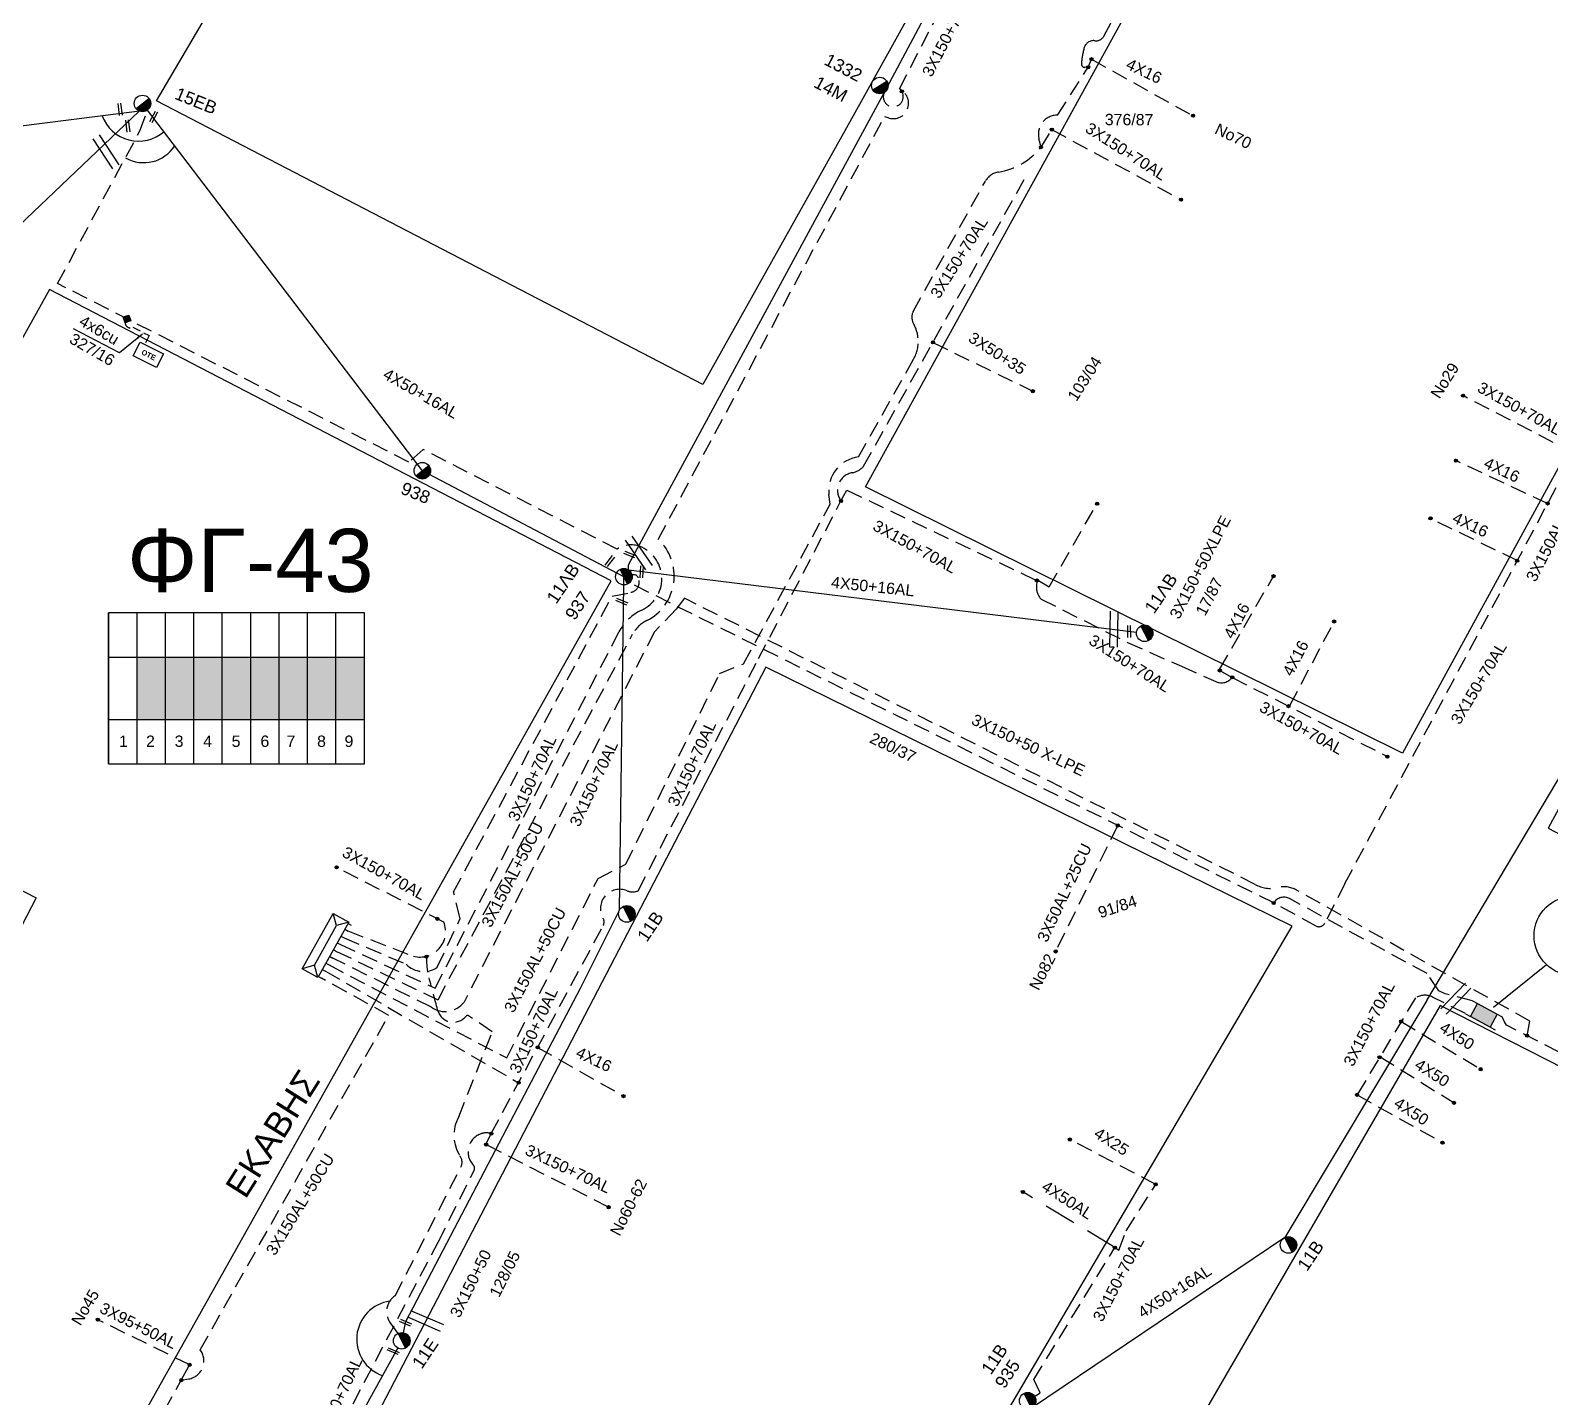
# Model space of a CAD drawing. Header units: millimetres. Extents: x 2101 to 3312, y 775 to 1363.
# Drawn here: x 2741.3 to 2861.7, y 844.6 to 952.9 of the extents above; entities that cross this region are included whole.
import ezdxf
from ezdxf.enums import TextEntityAlignment as Align

# ---------------------------------------------------------------- set-up
doc = ezdxf.new("R2010")
doc.units = ezdxf.units.MM
doc.linetypes.add('DASHED', pattern=[19.05, 12.7, -6.35])
for name, color, linetype in [('Link Box 4 Διευθύνσεων', 7, 'Continuous'), ('Pillar OTE', 7, 'Continuous'), ('Άγνωστα', 7, 'Continuous'), ('Ασφαλειοκιβώτια Χ.Τ 9 αναχωρήσεων', 7, 'Continuous'), ('Γέφυρες Εναέριου Δικτύου', 7, 'Continuous'), ('Γυμνά εναέρια ΧΤ (3Φ)   4x50AL', 7, 'Continuous'), ('Γυμνά εναέρια ΧΤ και ΦΟΠ (3Φ)   4x50+16AL', 7, 'Continuous'), ('Εναέρια παροχή ΧΤ 4x16', 7, 'SYN_LINE'), ('Επιγραφές - Σχήματα', 7, 'Continuous'), ('Καλώδια ΧΤ   3x150+70AL', 7, 'DASHED'), ('Καλώδια ΧΤ   3x150AL+50CU', 7, 'DASHED'), ('Καλώδια ΧΤ   3x95+50 AL XLPE', 7, 'DASHED'), ('Μηχανική τομή', 7, 'Continuous'), ('Στύλος ΦΜ', 7, 'Continuous'), ('Στύλος ΦΜ @ 1', 7, 'Continuous'), ('Συνδέσεις', 7, 'Continuous'), ('Τομή', 7, 'Continuous'), ('Υποσταθμός πόλεως', 7, 'Continuous'), ('Υπόβαθρο ΔΕΗ', 7, 'Continuous'), ('Υπόγεια καλώδια Παροχών ΧΤ   4x25', 7, 'DASHED'), ('Υπόγεια καλώδια Παροχών ΧΤ   4x50AL', 7, 'DASHED'), ('Υπόγεια καλώδια Παροχών ΧΤ   4x6', 7, 'DASHED')]:
    doc.layers.add(name, color=color, linetype=linetype)
doc.styles.add('arial', font='arial.ttf')
doc.styles.get("Standard").update_dxf_attribs({"font": 'arial.ttf'})
doc.linetypes.add('SYN_LINE', pattern='A,0.5,-0.0001,["/\\/\\/\\/",Standard,S=0.1,R=0,X=0,Y=-0.05],-0.25', length=0.7501)
doc.dimstyles.new('ISO-25', dxfattribs={"dimtxt": 2.5, "dimasz": 2.5, "dimexe": 1.25, "dimexo": 0.625, "dimtad": 1, "dimtxsty": 'Standard', "dimcen": 2.5, "dimadec": 0, "dimazin": 0, "dimtfac": 1, "dimtmove": 0, "dimatfit": 3, "dimfxl": 1, "dimarcsym": 0})

# ---------------------------------------------------------------- blocks, each defined once
blk = doc.blocks.new('ΥΠΑΡΧΩΝ ΤΣΙΜΕΝΤΕΝΙΟΣ ΣΤΥΛΟΣ')
at = {"layer": 'Στύλος ΦΜ'}
blk.add_hatch(color=7, dxfattribs=at).paths.add_polyline_path([(-1.29, -2.28, 0.574793), (2.62, 0, 0.268822), (1.3, 2.27)])
at = {"layer": 'Στύλος ΦΜ', "color": 7}
blk.add_line((-1.29, -2.28), (1.3, 2.27), dxfattribs=at)
blk.add_circle((0, 0), 2.62, dxfattribs=at)
at = {"layer": 'Στύλος ΦΜ', "flags": 4}
for tag, p in [('ΑΡΙΘΜΟΣ', (-4.68, 8.05)), ('ΤΥΠΟΣ', (-4.91, 3.03))]:
    blk.add_attdef(tag, p, '', height=4, dxfattribs=at)
blk = doc.blocks.new('ΤΟΜΗ')
at = {"layer": 'Τομή', "ltscale": 40}
for p, q in [((-5.68, 0), (5.68, 0)), ((5.68, -2.33), (-5.68, -2.33))]:
    blk.add_line(p, q, dxfattribs=at)
blk = doc.blocks.new('ΜΗΧΑΝΙΚΗ ΤΟΜΗ')
at = {"layer": 'Μηχανική τομή', "ltscale": 40}
for p, q in [((-1.89, 0.78), (1.89, 0.78)), ((1.89, 0), (-1.89, 0))]:
    blk.add_line(p, q, dxfattribs=at)
blk = doc.blocks.new('LINK BOX 4 ΑΝΑΧΩΡΗΣΕΩΝ')
at = {"layer": 'Link Box 4 Διευθύνσεων', "ltscale": 40}
blk.add_hatch(color=256, dxfattribs=at).paths.add_polyline_path([(-3.54, 0), (-3.54, -4.67), (3.54, -4.67), (3.54, 0)])
for p, q in [((-3.54, 0), (-5.33, 0)), ((5.33, 0), (3.54, 0)), ((-3.54, -4.67), (-5.33, -4.67)), ((5.33, -4.67), (3.54, -4.67))]:
    blk.add_line(p, q, dxfattribs=at)
blk.add_lwpolyline([(-3.54, -4.67), (-3.54, 0), (3.54, 0), (3.54, -4.67)], close=True, dxfattribs=at)
blk = doc.blocks.new('_ΣΥΝΔΕΣΗ')
at = {"layer": 'Συνδέσεις', "linetype": 'SYN_LINE', "ltscale": 40}
blk.add_hatch(color=256, dxfattribs=at).paths.add_polyline_path([(0.5, -0.01, 1), (-0.5, -0.01, 1)])
at = {"layer": 'Συνδέσεις'}
blk.add_circle((0, -0.01), 0.5, dxfattribs=at)
blk = doc.blocks.new('ΑΣΦΑΛΕΙΟΚΙΒΩΤΙΟ ΥΠΟΣΤΑΘΜΟΥ 9 ΑΝΑΧΩΡΗΣΕΩΝ')
at = {"layer": 'Ασφαλειοκιβώτια Χ.Τ 9 αναχωρήσεων', "ltscale": 40}
for p, q in [((-23.8, 40.36), (24.02, 40.36)), ((-9.72, 40.36), (-9.72, -40.64)), ((9.94, 40.36), (9.94, -40.64)), ((-23.8, 31.36), (24.02, 31.36)), ((-23.8, 22.36), (24.02, 22.36)), ((-23.8, 13.36), (24.02, 13.36)), ((-23.8, 4.36), (24.02, 4.36)), ((-23.8, -4.64), (24.02, -4.64)), ((-23.8, -13.64), (24.02, -13.64)), ((-23.8, -22.64), (24.02, -22.64)), ((-23.8, -31.64), (24.02, -31.64))]:
    blk.add_line(p, q, dxfattribs=at)
at = {"layer": 'Ασφαλειοκιβώτια Χ.Τ 9 αναχωρήσεων'}
blk.add_lwpolyline([(-23.8, -40.64), (24.02, -40.64), (24.02, 40.36), (-23.8, 40.36)], close=True, dxfattribs=at)
for s, p in [('1', (-18.45, 37.08)), ('2', (-18.45, 28.51)), ('3', (-18.45, 19.44)), ('4', (-18.45, 10.41)), ('5', (-18.45, 1.4)), ('6', (-18.45, -7.73)), ('7', (-18.45, -15.98)), ('8', (-18.45, -25.66)), ('9', (-18.45, -34.36))]:
    blk.add_text(s, height=3.6, rotation=270, dxfattribs=at).set_placement(p)
at = {"layer": 'Ασφαλειοκιβώτια Χ.Τ 9 αναχωρήσεων', "ltscale": 40}
for tag, height, p in [('ΟΝΟΜΑ', 5, (-0.16, 44.31)), ('ΚΕΙΜΕΝΟ 1', 2, (17.06, 35.59)), ('ΚΕΙΜΕΝΟ 2', 2, (17.06, 26.88)), ('ΚΕΙΜΕΝΟ 3', 2, (17.06, 17.69)), ('ΚΕΙΜΕΝΟ 4', 2, (17.06, 8.71)), ('ΚΕΙΜΕΝΟ 5', 2, (17.06, -0.13)), ('ΚΕΙΜΕΝΟ 6', 2, (17.06, -9.05)), ('ΚΕΙΜΕΝΟ 7', 2, (17.06, -18.13)), ('ΚΕΙΜΕΝΟ 8', 2, (17.06, -26.85)), ('ΚΕΙΜΕΝΟ 9', 2, (17.06, -35.99)), ('ΣΧ', 2, (-0.1, -42.64))]:
    blk.add_attdef(tag, text='', height=height, dxfattribs=at).set_placement(p, align=Align.MIDDLE_CENTER)
blk = doc.blocks.new('ΥΠΟΣΤΑΘΜΟΣ ΠΟΛΕΩΣ 9 ΑΝΑΧΩΡΗΣΕΩΝ')
at = {"layer": 'Υποσταθμός πόλεως', "ltscale": 40}
for p, q in [((-9.63, -2.82), (-9.63, -4)), ((-7.12, -2.82), (-7.12, -4)), ((-4.84, -2.82), (-4.84, -4)), ((-2.36, -2.82), (-2.36, -4)), ((0.09, -2.82), (0.09, -4)), ((2.55, -2.82), (2.55, -4)), ((5.02, -2.82), (5.02, -4)), ((7.48, -2.82), (7.48, -4)), ((9.61, -2.82), (9.61, -4))]:
    blk.add_line(p, q, dxfattribs=at)
blk.add_lwpolyline([(-10.02, 2.82), (10.02, 2.82), (10.02, -2.82), (-10.02, -2.82)], close=True, dxfattribs=at)
for points in [[(-7.21, 0), (-10.02, 2.82)], [(-10.02, -2.82), (-7.21, 0)], [(-7.21, 0), (7.21, 0)], [(7.21, 0), (10.02, 2.82)], [(10.02, -2.82), (7.21, 0)]]:
    blk.add_lwpolyline(points, dxfattribs=at)
at = {"layer": 'Υποσταθμός πόλεως', "linetype": 'SYN_LINE', "ltscale": 40, "flags": 1}
for tag, p in [('ΜΕΤΑΣΧΗΜΑΤΙΣΜΟΣ', (10.79, 1.71)), ('ΙΣΧΥΣ', (10.77, -1.08)), ('ΑΡΙΘΜΟΣ', (10.89, -3.8))]:
    blk.add_attdef(tag, p, '', height=1.8, dxfattribs=at)
blk = doc.blocks.new('PILLAR ΟΤΕ')
at = {"layer": 'Pillar OTE', "ltscale": 40}
blk.add_lwpolyline([(-3.31, 2.02), (3.39, 2.02), (3.39, -1.99), (-3.31, -1.99)], close=True, dxfattribs=at)
at = {"layer": 'Pillar OTE', "insert": (-1.81, 0.71), "char_height": 1.3575, "width": 109.961, "attachment_point": 1}
blk.add_mtext('{\\fArial|b1|i0|c161|p34;OTE}', dxfattribs=at)
blk = doc.blocks.new('TSONTA XT1')
at = {"ltscale": 40}
h = blk.add_hatch(color=256, dxfattribs=at)
h.dxf.hatch_style = 1
h.paths.add_polyline_path([(595.96, 2487.66), (597.07, 2488.77), (595.96, 2489.87), (594.85, 2488.77)])
blk.add_lwpolyline([(594.85, 2488.77), (595.96, 2489.87), (597.07, 2488.77), (595.96, 2487.66)], close=True, dxfattribs=at)

msp = doc.modelspace()

# ---------------------------------------------------------------- hatches: boundary and pattern name
at = {"layer": 'Ασφαλειοκιβώτια Χ.Τ 9 αναχωρήσεων'}
h = msp.add_hatch(color=6, dxfattribs=at)
h.dxf.hatch_style = 1
h.paths.add_polyline_path([(2752.02, 903.23), (2749.77, 903.23), (2749.77, 898.32), (2752.02, 898.32)])
h = msp.add_hatch(color=5, dxfattribs=at)
h.dxf.hatch_style = 1
h.paths.add_polyline_path([(2754.27, 898.32), (2754.27, 903.23), (2752.02, 903.23), (2752.02, 898.32)])
h = msp.add_hatch(color=30, dxfattribs=at)
h.dxf.hatch_style = 1
h.paths.add_polyline_path([(2754.27, 898.32), (2756.52, 898.32), (2756.52, 903.23), (2754.27, 903.23)])
h = msp.add_hatch(color=173, dxfattribs=at)
h.dxf.hatch_style = 1
h.paths.add_polyline_path([(2756.52, 898.32), (2758.77, 898.32), (2758.77, 903.23), (2756.52, 903.23)])
h = msp.add_hatch(color=1, dxfattribs=at)
h.dxf.hatch_style = 1
h.paths.add_polyline_path([(2758.77, 898.32), (2761.02, 898.32), (2761.02, 903.23), (2758.77, 903.23)])
h = msp.add_hatch(color=62, dxfattribs=at)
h.dxf.hatch_style = 1
h.paths.add_polyline_path([(2761.02, 898.32), (2763.27, 898.32), (2763.27, 903.23), (2761.02, 903.23)])
h = msp.add_hatch(color=27, dxfattribs=at)
h.dxf.hatch_style = 1
h.paths.add_polyline_path([(2765.52, 903.23), (2763.27, 903.23), (2763.27, 898.32), (2765.52, 898.32)])
h = msp.add_hatch(color=85, dxfattribs=at)
h.dxf.hatch_style = 1
h.paths.add_polyline_path([(2765.52, 898.32), (2767.77, 898.32), (2767.77, 903.23), (2765.52, 903.23)])

# ---------------------------------------------------------------- linework, layer by layer
at = {"layer": 'Άγνωστα', "color": 173, "linetype": 'DASHED', "ltscale": 0.1}
for points in [[(2812.79, 928.17), (2820.7, 924.31)], [(2821.14, 909.31), (2822, 908.81), (2825.72, 915.29)], [(2764.69, 878.37), (2779.98, 869.54)]]:
    msp.add_lwpolyline(points, dxfattribs=at)
at = {"layer": 'Άγνωστα', "color": 27, "linetype": 'DASHED', "ltscale": 0.1}
for points in [[(2845.41, 885.32), (2843.82, 882.19, -0.394241), (2843.13, 881.94), (2839.77, 883.78), (2788.76, 909.14)], [(2855.52, 876.03), (2853.34, 876.57), (2852.84, 876.82), (2851.91, 878.18), (2841.03, 884.12, 0.399659), (2839.77, 883.78, 1.784807)]]:
    msp.add_lwpolyline(points, format="xyb", dxfattribs=at)
at = {"layer": 'Άγνωστα', "color": 173, "linetype": 'DASHED', "ltscale": 0.1}
msp.add_lwpolyline([(2821.02, 909.31), (2820.98, 908.85, 0.214218), (2821.35, 907.85), (2828.2, 904.41), (2832.46, 902.52), (2835.2, 901.31, 0.349094), (2836.48, 901.64, -0.499615)], format="xyb", dxfattribs=at)
at = {"layer": 'Άγνωστα', "color": 27, "linetype": 'DASHED', "ltscale": 0.1}
msp.add_lwpolyline([(2827.42, 889.92), (2822.5, 879.94)], dxfattribs=at)
at = {"layer": 'Άγνωστα', "color": 5, "linetype": 'DASHED', "ltscale": 0.1}
msp.add_lwpolyline([(2770.44, 849.68), (2769.81, 850.55, -0.427408), (2770.21, 852.67), (2775.41, 862.85, 0.271346), (2775.36, 863.72, -0.280852), (2775.24, 866.83), (2777.9, 873.56), (2776.02, 874.84, 0.388134), (2775.82, 874.81, -0.618291), (2773.56, 875.32, 0.009295), (2772.89, 877.85, -0.092), (2772.71, 879.56, -0.087853)], format="xyb", dxfattribs=at)
at = {"layer": 'Άγνωστα', "color": 85, "linetype": 'DASHED', "ltscale": 0.1}
for points in [[(2849.87, 874.39), (2856.17, 870.61)], [(2848.19, 871.59), (2854.05, 867.95)], [(2846.37, 868.57), (2853.14, 864.79)]]:
    msp.add_lwpolyline(points, dxfattribs=at)
at = {"layer": 'Άγνωστα', "color": 173}
msp.add_lwpolyline([(2742.07, 798.06), (2742.25, 798.37), (2761.48, 832.34), (2770.41, 848.52)], dxfattribs=at)
at = {"layer": 'Γέφυρες Εναέριου Δικτύου'}
for centre, radius, start, end in [((2749.89, 947.18), 3.07, 200.1082, 310.9495), ((2750.31, 945.3), 2.89, 239.7704, 327.578), ((2770.21, 849.22), 3.05, 98.0429, 250.8509)]:
    msp.add_arc(centre, radius, start, end, dxfattribs=at)
at = {"layer": 'Γυμνά εναέρια ΧΤ (3Φ)   4x50AL', "color": 1, "ltscale": 40}
msp.add_lwpolyline([(2788.68, 910.17), (2788.69, 910.56), (2808.95, 947.99), (2820.54, 969.72), (2822.47, 973.29), (2827.83, 998.11), (2872.28, 1014.31)], dxfattribs=at)
at = {"layer": 'Γυμνά εναέρια ΧΤ και ΦΟΠ (3Φ)   4x50+16AL', "color": 62, "ltscale": 40}
for points in [[(2788.31, 909.04), (2788.32, 909.62), (2772.36, 918.01), (2750.59, 946.57), (2725.77, 943.43)], [(2788.68, 910.17), (2828.9, 905.22)], [(2770.73, 849.1), (2771.06, 850.62), (2779.64, 867.02), (2784.87, 877.03), (2787.96, 883.2), (2788.31, 909.04)]]:
    msp.add_lwpolyline(points, dxfattribs=at)
at = {"layer": 'Γυμνά εναέρια ΧΤ και ΦΟΠ (3Φ)   4x50+16AL', "color": 85, "ltscale": 40}
msp.add_lwpolyline([(2851.9, 876.05), (2864.5, 897.29)], dxfattribs=at)
msp.add_lwpolyline([(2851.9, 876.05), (2851.9, 876.05, 0.301551), (2851.9, 876.05), (2840.65, 857.27), (2820.58, 843.76), (2817.14, 816.12), (2797.59, 804.88), (2796.27, 803.67)], format="xyb", dxfattribs=at)
at = {"layer": 'Εναέρια παροχή ΧΤ 4x16', "color": 30, "linetype": 'DASHED', "ltscale": 0.1}
msp.add_lwpolyline([(2825.08, 949.97), (2825.34, 950.6), (2833.38, 946.13)], dxfattribs=at)
at = {"layer": 'Εναέρια παροχή ΧΤ 4x16', "color": 27, "linetype": 'DASHED', "ltscale": 0.1}
for points in [[(2861.46, 915.41), (2854.2, 918.81)], [(2859.05, 910.89), (2852.19, 914.23)]]:
    msp.add_lwpolyline(points, dxfattribs=at)
at = {"layer": 'Εναέρια παροχή ΧΤ 4x16', "color": 173, "linetype": 'DASHED', "ltscale": 0.1}
for points in [[(2835.5, 902.31), (2839.75, 909.65)], [(2841.05, 899.43), (2844.56, 906.07)], [(2781.49, 872.34), (2788.28, 868.48)]]:
    msp.add_lwpolyline(points, dxfattribs=at)
at = {"layer": 'Επιγραφές - Σχήματα'}
msp.add_lwpolyline([(2861.38, 878.88), (2857.18, 875.49)], dxfattribs=at)
msp.add_circle((2863.54, 881.18), 3.15, dxfattribs=at)
at = {"layer": 'Καλώδια ΧΤ   3x150+70AL', "color": 30, "ltscale": 0.1}
for points in [[(2825.08, 949.97), (2824.82, 949.96, -0.446833), (2824.54, 950.26, -0.045665), (2824.77, 951.52, -0.373425), (2825.61, 952.07, 0.294898), (2826.29, 952.39), (2837.33, 972.24)], [(2764.97, 878.87), (2779.04, 871.5), (2786.27, 885.71), (2788.48, 886.85), (2795.88, 901.94), (2797.8, 902.72), (2804.64, 915.36), (2804.55, 916.14, -0.409905), (2806.89, 919.1), (2811.26, 926.85, 0.15142), (2811.61, 928.5, 0.105891), (2811.26, 929.65, -0.233835), (2811.21, 930.61), (2816.94, 940.95, -0.23182), (2817.97, 941.67, 0.188896), (2821.35, 943.64), (2821.18, 944.3, -0.494985), (2822.66, 946.17), (2825.08, 949.97)]]:
    msp.add_lwpolyline(points, format="xyb", dxfattribs=at)
at = {"layer": 'Καλώδια ΧΤ   3x150+70AL', "color": 1, "ltscale": 0.1}
msp.add_lwpolyline([(2810.34, 948.11), (2810.13, 948.26), (2817.2, 961.9)], dxfattribs=at)
for points in [[(2765.57, 879.94), (2773.6, 876.11), (2789.01, 905.06, -0.157169), (2790.13, 906.15, 0.523655), (2791.04, 912.57), (2808.96, 946.08), (2809.22, 945.98, 0.887566), (2810.34, 948.11, -0.258222)], [(2810.34, 948.11), (2810.41, 947.77, -1.417131), (2808.95, 947.99, -0.734199)]]:
    msp.add_lwpolyline(points, format="xyb", dxfattribs=at)
at = {"layer": 'Καλώδια ΧΤ   3x150+70AL', "color": 2, "linetype": 'Continuous', "ltscale": 0.1}
msp.add_lwpolyline([(2749.95, 946.49), (2716.93, 915.04), (2717.74, 889.89), (2700.8, 862.07), (2678.99, 823.75)], dxfattribs=at)
at = {"layer": 'Καλώδια ΧΤ   3x150+70AL', "color": 62, "ltscale": 0.1}
msp.add_lwpolyline([(2765.87, 880.48), (2773.38, 877.03), (2787.93, 905.24, -0.166616), (2789.74, 906.98, 0.635733), (2789.74, 911.95, 0.263317), (2787.78, 911.8), (2772.42, 919.7), (2771.3, 918.69), (2743.48, 932.84), (2750, 944.93), (2750.59, 946.57), (2750.59, 946.57)], format="xyb", dxfattribs=at)
at = {"layer": 'Καλώδια ΧΤ   3x150+70AL', "color": 30, "ltscale": 0.1}
msp.add_lwpolyline([(2821.35, 943.64), (2822.2, 945.03), (2832.43, 939.48)], dxfattribs=at)
at = {"layer": 'Καλώδια ΧΤ   3x150+70AL', "color": 173, "ltscale": 0.1}
for points in [[(2805.5, 915.62), (2805.42, 915.76, -0.520506), (2806.39, 917.85, 0.172358), (2807.3, 918.37), (2820.12, 941.27)], [(2763.32, 823.99), (2764.62, 823.28, 0.919629), (2765.57, 824.73), (2758.89, 828.94), (2773.61, 856.92), (2776.46, 862.58, 0.318393), (2776.4, 863.01, -0.556874), (2777.04, 865.51, -0.153299), (2777.81, 865.51, -0.823096)]]:
    msp.add_lwpolyline(points, format="xyb", dxfattribs=at)
at = {"layer": 'Καλώδια ΧΤ   3x150+70AL', "color": 27, "ltscale": 0.1}
for points in [[(2863.58, 919.38), (2854.76, 923.96)], [(2845.41, 885.32), (2863.58, 919.38)]]:
    msp.add_lwpolyline(points, dxfattribs=at)
at = {"layer": 'Καλώδια ΧΤ   3x150+70AL', "color": 173, "linetype": 'DASHED', "ltscale": 0.1}
for points in [[(2805.5, 915.62), (2805.98, 916.47), (2821.02, 909.31)], [(2835.5, 902.18), (2836.48, 901.64), (2848.77, 895.37)], [(2787.1, 859.68), (2777.4, 864.64), (2777.81, 865.51)]]:
    msp.add_lwpolyline(points, dxfattribs=at)
msp.add_lwpolyline([(2777.81, 865.51), (2786.68, 881.99, 0.261607), (2786.67, 882.57, -0.720495), (2788.57, 884.74, 0.200964), (2789.44, 884.74), (2798.98, 903.13), (2805.5, 915.62)], format="xyb", dxfattribs=at)
at = {"layer": 'Καλώδια ΧΤ   3x150+70AL', "color": 27, "ltscale": 0.1}
msp.add_lwpolyline([(2766.17, 881.02), (2771.08, 878.92, 0.359644), (2773.54, 878.68), (2775.36, 882.55), (2774.83, 884.65), (2787.39, 908.08), (2788.86, 908.37, 0.483764), (2789.46, 909.54, 0.395603), (2788.96, 909.75, -1.18223)], format="xyb", dxfattribs=at)
at = {"layer": 'Καλώδια ΧΤ   3x150+70AL', "color": 85, "ltscale": 0.1}
for points in [[(2859.84, 873.26), (2860.05, 874.42), (2841.58, 884.8, 0.192814), (2840.05, 885, -0.199103), (2838.31, 885.25), (2793.11, 907.91), (2792.46, 907.05), (2790.75, 905.25), (2775.66, 875.93, -0.406947), (2773.08, 875.52), (2765.27, 879.41)], [(2854.96, 875.01), (2852.34, 876.32, 0.263476), (2850.99, 876.26), (2846.37, 868.57)]]:
    msp.add_lwpolyline(points, format="xyb", dxfattribs=at)
at = {"layer": 'Καλώδια ΧΤ   3x150+70AL', "color": 5, "ltscale": 0.1}
msp.add_lwpolyline([(2766.47, 881.56), (2771.66, 879.56, 0.61545), (2774.06, 882.25), (2765.57, 886.6)], format="xyb", dxfattribs=at)
at = {"layer": 'Καλώδια ΧΤ   3x150+70AL', "color": 85, "ltscale": 0.1}
for points in [[(2900.6, 853.12), (2899.28, 853.84), (2897.91, 853.6), (2858.2, 874.11), (2858.04, 874.35), (2857.86, 874.76)], [(2827.19, 856.48), (2827.52, 856.28), (2828.08, 857.82), (2830.43, 861.49)], [(2820.84, 844.7), (2821.27, 844.97), (2820.78, 846.04), (2827.19, 856.48)]]:
    msp.add_lwpolyline(points, dxfattribs=at)
at = {"layer": 'Καλώδια ΧΤ   3x150+70AL', "color": 6, "ltscale": 0.1}
msp.add_lwpolyline([(2748.13, 833.54), (2747.32, 835.24), (2753.27, 845.97)], dxfattribs=at)
at = {"layer": 'Καλώδια ΧΤ   3x150AL+50CU', "color": 6, "ltscale": 0.1}
msp.add_lwpolyline([(2753.27, 845.97), (2753.87, 846.08, 0.560014), (2754.77, 848.39), (2769.7, 874.87), (2764.38, 877.82)], format="xyb", dxfattribs=at)
at = {"layer": 'Καλώδια ΧΤ   3x95+50 AL XLPE', "color": 6, "ltscale": 0.1}
msp.add_lwpolyline([(2753.27, 845.97), (2753.94, 847.19), (2746.67, 850.77)], dxfattribs=at)
at = {"layer": 'Υπόβαθρο ΔΕΗ'}
for points in [[(2856.72, 1006.11), (2897.9, 983.44), (2849.98, 895.64), (2807.44, 916.73), (2856.65, 1006.14)], [(2751.3, 947.31), (2756.7, 956.49), (2780.91, 970.79), (2826.22, 996.92), (2830.14, 990.13), (2820.78, 972.45), (2814.55, 960.67), (2805.81, 944.94), (2794.57, 924.83), (2751.3, 947.31)], [(2954.55, 951.85), (2908.94, 977.03), (2861.51, 889.71), (2909.56, 864.51), (2954.55, 951.85)], [(2719.37, 788.18), (2787.3, 909.3), (2742.84, 932.36), (2721.74, 894.48), (2741.77, 884.18), (2738.72, 878.31), (2718.35, 888.65), (2682.16, 826.59), (2678.83, 820.87), (2672.95, 810.77), (2664.56, 796.02), (2659.98, 787.55)], [(2748.39, 927.36), (2744.75, 929.25)], [(2765.7, 837.31), (2802.32, 815.65), (2841.22, 881.93), (2799.55, 902.46), (2765.7, 837.31)], [(2870.89, 789.06), (2885.62, 817.74), (2894.97, 836.6), (2902.18, 850.58), (2852.96, 875.65), (2813.26, 807.17), (2845.46, 789.33)]]:
    msp.add_lwpolyline(points, dxfattribs=at)
at = {"layer": 'Υπόγεια καλώδια Παροχών ΧΤ   4x25', "color": 85, "ltscale": 0.1}
msp.add_lwpolyline([(2830.43, 861.49), (2823.63, 865.04)], dxfattribs=at)
at = {"layer": 'Υπόγεια καλώδια Παροχών ΧΤ   4x50AL', "color": 62, "linetype": 'DASHED', "ltscale": 0.2}
msp.add_lwpolyline([(2827.19, 856.48), (2819.91, 860.89)], dxfattribs=at)
at = {"layer": 'Υπόγεια καλώδια Παροχών ΧΤ   4x6', "color": 62, "linetype": 'DASHED', "ltscale": 0.05}
msp.add_lwpolyline([(2748.82, 929.74, 0.536626), (2749.44, 929.37), (2750.72, 928.72), (2750.37, 928.03)], format="xyb", dxfattribs=at)

# ---------------------------------------------------------------- block references
at = {"layer": 'Link Box 4 Διευθύνσεων', "xscale": 0.2499999999999999, "yscale": 0.2499999999999999, "zscale": 0.2499999999999999, "rotation": 151.5135725568224}
msp.add_blockref('LINK BOX 4 ΑΝΑΧΩΡΗΣΕΩΝ', (2856.13, 874.37), dxfattribs=at)
at = {"layer": 'Pillar OTE', "xscale": 0.3065799382848923, "yscale": 0.3065799382848923, "zscale": 0.3065799382848923, "rotation": 333}
msp.add_blockref('PILLAR ΟΤΕ', (2750.65, 927.19), dxfattribs=at)
at = {"layer": 'Ασφαλειοκιβώτια Χ.Τ 9 αναχωρήσεων', "xscale": 0.25, "yscale": 0.25, "zscale": 0.25, "rotation": 90}
msp.add_blockref('ΑΣΦΑΛΕΙΟΚΙΒΩΤΙΟ ΥΠΟΣΤΑΘΜΟΥ 9 ΑΝΑΧΩΡΗΣΕΩΝ', (2757.61, 900.75), dxfattribs=at)
at = {"layer": 'Μηχανική τομή'}
for p, xscale, yscale, zscale, rotation in [((2748.52, 946.65), 0.2499999999999999, 0.2499999999999999, 0.2499999999999999, 97.15411900257472), ((2751.17, 945.99), 0.2499999999999998, 0.2499999999999998, 0.2499999999999998, 61.36095322803067), ((2749.13, 945.33), 0.2499999999999999, 0.2499999999999999, 0.2499999999999999, 97.15411900257472), ((2787.13, 910.91), 0.2499999999999998, 0.2499999999999998, 0.2499999999999998, 233.2885800107826), ((2788.82, 911.47), 0.2499999999999998, 0.2499999999999998, 0.2499999999999998, 157.9965932653463), ((2789.63, 910.01), 0.2499999999999998, 0.2499999999999998, 0.2499999999999998, 267.4046552099464), ((2788.18, 907.73), 0.2499999999999999, 0.2499999999999999, 0.2499999999999999, 157.9965932653463), ((2828.22, 905.27), 0.2499999999999998, 0.2499999999999998, 0.2499999999999998, 270.6657060616307), ((2771.06, 850.62), 0.2499999999999997, 0.2499999999999997, 0.2499999999999997, 156.9893598350978), ((2770.09, 848.37), 0.2499999999999997, 0.2499999999999997, 0.2499999999999997, 156.9893598350978)]:
    msp.add_blockref('ΜΗΧΑΝΙΚΗ ΤΟΜΗ', p, dxfattribs=dict(at, xscale=xscale, yscale=yscale, zscale=zscale, rotation=rotation))
at = {"layer": 'Στύλος ΦΜ @ 1', "ltscale": 40}
ref = msp.add_blockref('ΥΠΑΡΧΩΝ ΤΣΙΜΕΝΤΕΝΙΟΣ ΣΤΥΛΟΣ', (2808.58, 948.52), dxfattribs=dict(at, xscale=0.2499999999999999, yscale=0.2499999999999999, zscale=0.2499999999999999, rotation=332.1162570386498))
ref.add_attrib('ΤΥΠΟΣ', '1332', (2804.09, 950.23), dxfattribs={"layer": 'Στύλος ΦΜ', "height": 1, "rotation": 332.1163, "flags": 4})
ref.add_attrib('ΑΡΙΘΜΟΣ', '14M', (2803.27, 948.44), dxfattribs={"layer": 'Στύλος ΦΜ', "height": 1, "rotation": 332.1163, "flags": 4})
ref = msp.add_blockref('ΥΠΑΡΧΩΝ ΤΣΙΜΕΝΤΕΝΙΟΣ ΣΤΥΛΟΣ', (2750.2, 947.1), dxfattribs=dict(at, xscale=0.25, yscale=0.25, zscale=0.25, rotation=338.0348720893729))
ref.add_attrib('ΤΥΠΟΣ', '15EB', (2752.67, 947.49), dxfattribs={"layer": 'Στύλος ΦΜ', "height": 1, "rotation": 338.0349, "flags": 4})
ref = msp.add_blockref('ΥΠΑΡΧΩΝ ΤΣΙΜΕΝΤΕΝΙΟΣ ΣΤΥΛΟΣ', (2772.36, 918.01), dxfattribs=dict(at, xscale=0.25, yscale=0.25, zscale=0.25, rotation=338.0348720893729))
ref.add_attrib('ΤΥΠΟΣ', '938', (2770.56, 916.23), dxfattribs={"layer": 'Στύλος ΦΜ', "height": 1, "rotation": 338.0349, "flags": 4})
ref = msp.add_blockref('ΥΠΑΡΧΩΝ ΤΣΙΜΕΝΤΕΝΙΟΣ ΣΤΥΛΟΣ', (2788.32, 909.62), dxfattribs=dict(at, xscale=0.2499999999999999, yscale=0.2499999999999999, zscale=0.2499999999999999, rotation=56.11631112796076))
ref.add_attrib('ΤΥΠΟΣ', '11ΛΒ', (2782.96, 907.39), dxfattribs={"layer": 'Στύλος ΦΜ', "height": 1, "rotation": 56.1163, "flags": 4})
ref.add_attrib('ΑΡΙΘΜΟΣ', '937', (2784.42, 906.09), dxfattribs={"layer": 'Στύλος ΦΜ', "height": 1, "rotation": 56.1163, "flags": 4})
ref = msp.add_blockref('ΥΠΑΡΧΩΝ ΤΣΙΜΕΝΤΕΝΙΟΣ ΣΤΥΛΟΣ', (2829.55, 905.14), dxfattribs=dict(at, xscale=0.2499999999999999, yscale=0.2499999999999999, zscale=0.2499999999999999, rotation=56.11631112796076))
ref.add_attrib('ΤΥΠΟΣ', '11ΛΒ', (2830.3, 906.61), dxfattribs={"layer": 'Στύλος ΦΜ', "height": 1, "rotation": 56.1163, "flags": 4})
ref = msp.add_blockref('ΥΠΑΡΧΩΝ ΤΣΙΜΕΝΤΕΝΙΟΣ ΣΤΥΛΟΣ', (2788.55, 882.91), dxfattribs=dict(at, xscale=0.2499999999999999, yscale=0.2499999999999999, zscale=0.2499999999999999, rotation=56.11631112796076))
ref.add_attrib('ΤΥΠΟΣ', '11B', (2790.13, 880.61), dxfattribs={"layer": 'Στύλος ΦΜ', "height": 1, "rotation": 56.1163, "flags": 4})
ref = msp.add_blockref('ΥΠΑΡΧΩΝ ΤΣΙΜΕΝΤΕΝΙΟΣ ΣΤΥΛΟΣ', (2840.94, 856.69), dxfattribs=dict(at, xscale=0.2499999999999999, yscale=0.2499999999999999, zscale=0.2499999999999999, rotation=56.11631112796076))
ref.add_attrib('ΤΥΠΟΣ', '11B', (2842.41, 854.54), dxfattribs={"layer": 'Στύλος ΦΜ', "height": 1, "rotation": 56.1163, "flags": 4})
ref = msp.add_blockref('ΥΠΑΡΧΩΝ ΤΣΙΜΕΝΤΕΝΙΟΣ ΣΤΥΛΟΣ', (2770.73, 849.1), dxfattribs=dict(at, xscale=0.2499999999999999, yscale=0.2499999999999999, zscale=0.2499999999999999, rotation=56.11631112796076))
ref.add_attrib('ΤΥΠΟΣ', '11E', (2772.31, 846.8), dxfattribs={"layer": 'Στύλος ΦΜ', "height": 1, "rotation": 56.1163, "flags": 4})
ref = msp.add_blockref('ΥΠΑΡΧΩΝ ΤΣΙΜΕΝΤΕΝΙΟΣ ΣΤΥΛΟΣ', (2820.29, 844.35), dxfattribs=dict(at, xscale=0.2499999999999999, yscale=0.2499999999999999, zscale=0.2499999999999999, rotation=56.11631112796076))
ref.add_attrib('ΤΥΠΟΣ', '11B', (2817.38, 846.34), dxfattribs={"layer": 'Στύλος ΦΜ', "height": 1, "rotation": 56.1163, "flags": 4})
ref.add_attrib('ΑΡΙΘΜΟΣ', '935', (2818.45, 845.24), dxfattribs={"layer": 'Στύλος ΦΜ', "height": 1, "rotation": 56.1163, "flags": 4})
at = {"layer": 'Συνδέσεις', "xscale": 0.25, "yscale": 0.25, "zscale": 0.25}
for p in [(2825.08, 949.97), (2825.34, 950.61), (2810.33, 948.06), (2833.38, 946.13), (2822.2, 945.03), (2821.35, 943.64), (2832.43, 939.48), (2812.79, 928.18), (2820.7, 924.31), (2854.76, 923.96), (2854.2, 918.81), (2805.51, 915.62), (2825.79, 915.4), (2861.46, 915.42), (2852.19, 914.24), (2859.05, 910.89), (2821.02, 909.32), (2839.75, 909.66), (2844.56, 906.07), (2835.5, 902.19), (2836.49, 901.65), (2840.94, 899.37), (2848.77, 895.37), (2827.43, 889.92), (2765.57, 886.6), (2839.77, 883.78), (2773.54, 882.52), (2822.51, 879.94), (2772.68, 879.53), (2849.86, 874.39), (2859.83, 873.27), (2781.5, 872.34), (2848.15, 871.56), (2856.16, 870.61), (2779.98, 869.55), (2788.29, 868.48), (2846.36, 868.58), (2854.04, 867.95), (2777.82, 865.51), (2777.41, 864.64), (2823.63, 865.04), (2853.13, 864.79), (2819.91, 860.89), (2830.43, 861.49), (2787.11, 859.68), (2827.19, 856.48), (2746.67, 850.78), (2753.94, 847.2), (2753.27, 845.98)]:
    msp.add_blockref('_ΣΥΝΔΕΣΗ', p, dxfattribs=at)
at = {"layer": 'Συνδέσεις', "xscale": 0.3075184835441075, "yscale": 0.3075184835441075, "zscale": 0.3075184835441075, "rotation": 332.4616190531034}
msp.add_blockref('TSONTA XT1', (2232.62, 336.14), dxfattribs=at)
at = {"layer": 'Τομή'}
for p, xscale, yscale, zscale, rotation in [((2747.56, 943.43), 0.2499999999999996, 0.2499999999999996, 0.2499999999999996, 303.2728621613001), ((2789.74, 911.67), 0.2499999999999996, 0.2499999999999996, 0.2499999999999996, 304.5668483991466), ((2827.4, 905.45), 0.2499999999999996, 0.2499999999999996, 0.2499999999999996, 269.0659533634555), ((2854.4, 876), 0.2499999999999995, 0.2499999999999995, 0.2499999999999995, 225.9521625939726), ((2772.5, 850.41), 0.2499999999999994, 0.2499999999999994, 0.2499999999999994, 156.4681807238541)]:
    msp.add_blockref('ΤΟΜΗ', p, dxfattribs=dict(at, xscale=xscale, yscale=yscale, zscale=zscale, rotation=rotation))
at = {"layer": 'Υποσταθμός πόλεως', "xscale": 0.2500000000000305, "yscale": 0.2500000000000305, "zscale": 0.2500000000000305, "rotation": 60.74527920068414}
msp.add_blockref('ΥΠΟΣΤΑΘΜΟΣ ΠΟΛΕΩΣ 9 ΑΝΑΧΩΡΗΣΕΩΝ', (2764.69, 880.41), dxfattribs=at)

# ---------------------------------------------------------------- texts
at = {"layer": 'Άγνωστα', "ltscale": 40, "char_height": 0.9, "width": 69.1904, "attachment_point": 1, "style": 'arial'}
for s, insert, rotation in [('376/87', (2826.4, 946.28), 359.766), ('No70', (2835.41, 945.57), 334.4336), ('3X50+35', (2816, 929.06), 327.3024), ('103/04', (2823.39, 923.92), 57.6588), ('No29', (2852.13, 924.13), 57.6588), ('3X150+50XLPE', (2831.48, 906.6), 62.5666), ('17/87', (2833.54, 906.86), 62.3358), ('3X150+50 X-LPE', (2816.14, 898.79), 334.5434), ('280/37', (2808.08, 897.33), 334.5434), ('3X50AL+25CU', (2821, 880.97), 64.8869), ('91/84', (2825.76, 883.41), 18.4978), ('No82', (2820.36, 877.19), 62.7339), ('4X50', (2853.3, 874.43), 327.2268), ('4X50', (2851.33, 871.5), 327.2268), ('4X50', (2849.69, 868.45), 327.2268), ('No60-62', (2787.18, 857.74), 62.7339), ('3X150+50', (2774.5, 851.25), 63.685), ('128/05', (2777.63, 852.87), 63.685), ('No45', (2744.51, 850.69), 59.2896)]:
    msp.add_mtext(s, dxfattribs=dict(at, insert=insert, rotation=rotation))
at = {"layer": 'Γυμνά εναέρια ΧΤ (3Φ)   4x50AL', "ltscale": 40, "insert": (2821.8, 861.85), "char_height": 0.9, "width": 69.1904, "attachment_point": 1, "rotation": 327.2268, "style": 'arial'}
msp.add_mtext('4X50AL', dxfattribs=at)
at = {"layer": 'Γυμνά εναέρια ΧΤ και ΦΟΠ (3Φ)   4x50+16AL', "ltscale": 40, "char_height": 0.9, "attachment_point": 1, "rotation": 330.0621, "style": 'arial'}
for s, insert in [('4x6cu', (2745.55, 930.38)), ('327/16', (2744.78, 928.97))]:
    msp.add_mtext_dynamic_manual_height_columns(s, width=1.8, gutter_width=12.5, heights=[0.118], dxfattribs=dict(at, insert=insert))
at = {"layer": 'Γυμνά εναέρια ΧΤ και ΦΟΠ (3Φ)   4x50+16AL', "ltscale": 40, "char_height": 0.9, "width": 69.1904, "attachment_point": 1, "style": 'arial'}
for insert, rotation in [((2769.61, 926.17), 330.0621), ((2804.79, 909.64), 353.997), ((2828.9, 851.61), 32.6408)]:
    msp.add_mtext('4X50+16AL', dxfattribs=dict(at, insert=insert, rotation=rotation))
at = {"layer": 'Εναέρια παροχή ΧΤ 4x16', "ltscale": 40, "char_height": 0.9, "width": 69.1904, "attachment_point": 1, "style": 'arial'}
for insert, rotation in [((2828.38, 950.71), 334.4336), ((2856.71, 919.12), 334.4336), ((2854.22, 914.78), 334.4336), ((2835.75, 905.04), 62.3358), ((2840.42, 902.08), 62.3358), ((2784.81, 872.43), 334.5434)]:
    msp.add_mtext('4X16', dxfattribs=dict(at, insert=insert, rotation=rotation))
at = {"layer": 'Επιγραφές - Σχήματα', "ltscale": 40, "insert": (2748.98, 913.41), "char_height": 5, "width": 13.6107, "attachment_point": 1, "style": 'arial'}
msp.add_mtext('ΦΓ-43', dxfattribs=at)
at = {"layer": 'Καλώδια ΧΤ   3x150+70AL', "ltscale": 40, "width": 69.1904, "attachment_point": 1, "style": 'arial'}
for s, insert, char_height, rotation in [('3X150+70AL', (2811.88, 949.54), 0.9, 62.5005), ('3X150+70AL', (2825.25, 945.66), 0.9, 327.3024), ('3X150+70AL', (2812.52, 932.05), 0.9, 57.6588), ('3X150+70AL', (2856.25, 925.11), 0.9, 331.1183), ('3X150+70AL', (2808.38, 914.16), 0.9, 331.1183), ('3X150+70AL', (2825.53, 905.1), 0.9, 327.5351), ('3X150+70AL', (2853.73, 898.3), 0.9, 58.913), ('3X150+70AL', (2838.99, 899.8), 0.9, 331.1183), ('3X150+70AL', (2779.1, 890.54), 0.9, 64.8869), ('3X150+70AL', (2791.74, 891.7), 0.9, 64.8869), ('3X150+70AL', (2783.97, 890.12), 0.9, 64.8869), ('3X150+70AL', (2766.36, 888.3), 0.9, 330.906), ('3X150+70AL', (2779.21, 870.57), 0.9, 64.8869), ('3X150+70AL', (2845.25, 871.16), 0.9, 62.7339), ('ΕΚΑΒΗΣ', (2756.66, 861.32), 2, 57.6588), ('3X150+70AL', (2780.8, 864.7), 0.9, 334.5434), ('3X150+70AL', (2825.4, 850.94), 0.9, 62.7339), ('3X150+70AL', (2763.73, 841.31), 0.9, 64.8869)]:
    msp.add_mtext(s, dxfattribs=dict(at, insert=insert, char_height=char_height, rotation=rotation))
at = {"layer": 'Καλώδια ΧΤ   3x150AL+50CU', "ltscale": 40, "char_height": 0.9, "width": 69.1904, "attachment_point": 1, "style": 'arial'}
for insert, rotation in [((2859.7, 909.55), 62.5666), ((2776.99, 882.17), 62.5666), ((2778.78, 875.42), 62.5666), ((2759.92, 856.25), 58.5987)]:
    msp.add_mtext('3X150AL+50CU', dxfattribs=dict(at, insert=insert, rotation=rotation))
at = {"layer": 'Καλώδια ΧΤ   3x95+50 AL XLPE', "ltscale": 40, "insert": (2747.13, 852.19), "char_height": 0.9, "width": 69.1904, "attachment_point": 1, "rotation": 333.329, "style": 'arial'}
msp.add_mtext('3X95+50AL', dxfattribs=at)
at = {"layer": 'Υπόγεια καλώδια Παροχών ΧΤ   4x25', "ltscale": 40, "insert": (2825.94, 866.06), "char_height": 0.9, "width": 69.1904, "attachment_point": 1, "rotation": 327.2268, "style": 'arial'}
msp.add_mtext('4X25', dxfattribs=at)

# ---------------------------------------------------------------- leaders
at = {"layer": 'Επιγραφές - Σχήματα', "ltscale": 40}
msp.add_leader([(2750.2, 928.84), (2748.39, 927.36)], dimstyle='ISO-25', override={"dimasz": 0.5, "dimtad": 0}, dxfattribs=at)

doc.saveas('drawing.dxf')
